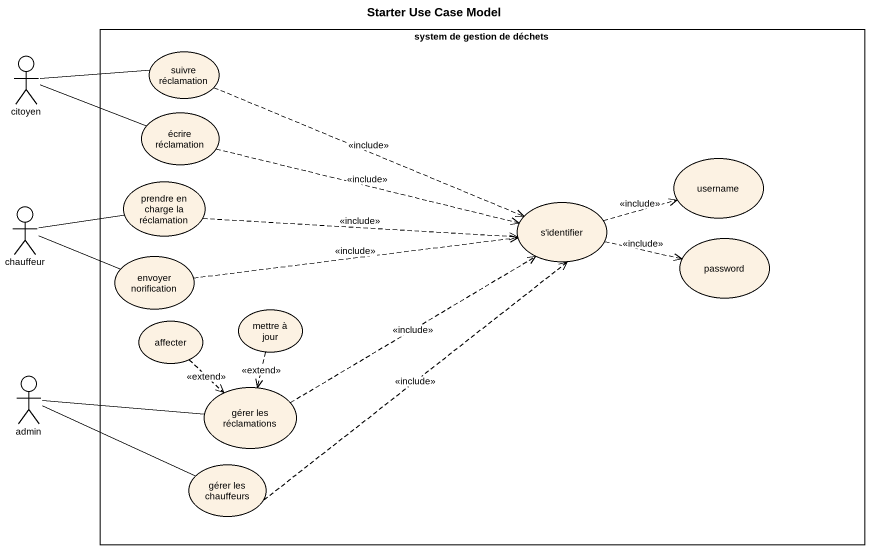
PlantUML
@startuml
title Starter Use Case Model
actor citoyen
rectangle "system de gestion de déchets" as system_de_gestion_de_déchets {
  usecase "suivre réclamation" as suivre_réclamation
  usecase "écrire réclamation" as écrire_réclamation
  usecase username
  usecase "prendre en charge la réclamation" as prendre_en_charge_la
  usecase "s'identifier" as s_identifier
  usecase password
  usecase "envoyer norification" as envoyer_norification
  usecase affecter
  usecase "mettre à jour" as mettre_à_jour
  usecase "gérer les réclamations" as gérer_les_réclamations
  usecase "gérer les chauffeurs" as gérer_les_chauffeurs
}
actor chauffeur
actor admin
citoyen -right- suivre_réclamation
citoyen -right- écrire_réclamation
suivre_réclamation .right.> s_identifier : <<include>>
écrire_réclamation .right.> s_identifier : <<include>>
chauffeur -right- prendre_en_charge_la
chauffeur -right- envoyer_norification
prendre_en_charge_la .right.> s_identifier : <<include>>
s_identifier .right.> username : <<include>>
s_identifier .right.> password : <<include>>
envoyer_norification .right.> s_identifier : <<include>>
affecter ..> gérer_les_réclamations : <<extend>>
mettre_à_jour ..> gérer_les_réclamations : <<extend>>
admin -right- gérer_les_réclamations
admin -right- gérer_les_chauffeurs
gérer_les_réclamations .right.> s_identifier : <<include>>
gérer_les_chauffeurs .up.> s_identifier : <<include>>
@enduml
